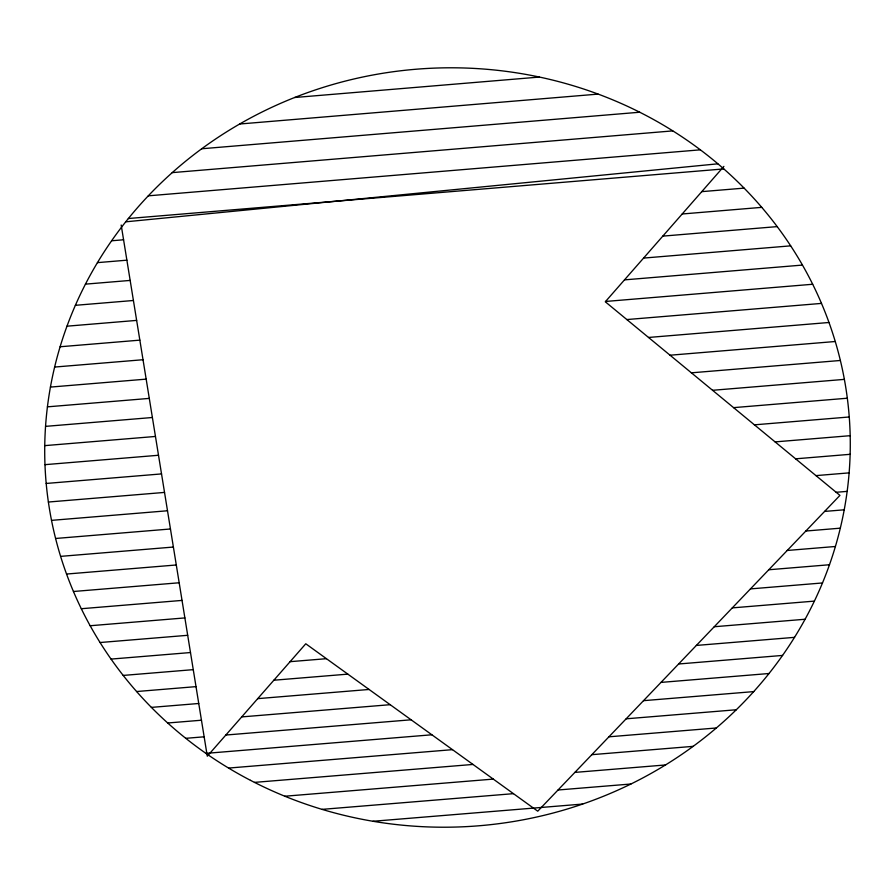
<?xml version="1.0" encoding="UTF-8"?>
<svg xmlns="http://www.w3.org/2000/svg" width="895" height="895" viewBox="0 0 895 895"><rect width="100%" height="100%" fill="white"/><g stroke="black" fill="none" stroke-linecap="round" stroke-linejoin="round"><path stroke-width="1.34" d="M723.887 166.392L605.3 301.783L839.935 495.394L537.75 811.194L305.777 643.774L207.293 756.208L121.183 225.014M125.714 221.826L717.835 163.819M294.656 97.51L539.338 77.071M239.659 124.013L598.05 94.109M201.711 148.76L639.656 112.233M172.243 172.623L672.749 130.894M148.29 195.826L700.293 149.834M128.365 218.525L723.775 168.931M111.606 240.777L123.577 239.782M701.769 191.642L744.058 188.129M97.432 262.638L126.889 260.188M682.214 213.983L761.712 207.36M85.45 284.14L130.167 280.426M662.815 236.123L777.151 226.614M75.37 305.318L133.422 300.496M643.583 258.084L790.654 245.856M66.98 326.183L136.644 320.399M624.509 279.866L802.435 265.077M60.11 346.757L139.844 340.145M605.591 301.458L812.66 284.263M54.629 367.051L143.021 359.723M626.836 319.56L821.476 303.405M50.433 387.087L146.165 379.133M648.528 337.46L828.971 322.491M47.424 406.845L149.297 398.398M670.053 355.214L835.248 341.51M45.555 426.367L152.385 417.506M691.399 372.823L840.36 360.484M44.75 445.632L155.462 436.458M712.565 390.298L844.365 379.379M44.974 464.662L158.505 455.264M733.576 407.639L847.319 398.219M46.193 483.457L161.536 473.914M754.418 424.834L849.243 416.981M48.386 502.028L164.535 492.418M775.092 441.895L850.183 435.686M51.53 520.364L167.51 510.765M795.61 458.822L850.138 454.313M55.602 538.477L170.464 528.979M815.971 475.614L849.131 472.873M60.614 556.366L173.395 547.046M836.165 492.284L847.162 491.377M66.554 574.042L176.293 564.98M824.597 511.425L844.231 509.803M73.457 591.494L179.179 582.768M805.847 531.026L840.315 528.173M81.311 608.723L182.043 600.411M787.242 550.47L835.415 546.487M90.171 625.739L184.885 617.919M768.783 569.757L829.497 564.745M100.072 642.52L187.693 635.305M750.469 588.899L822.505 582.958M111.058 659.089L190.49 652.544M732.289 607.884L814.405 601.116M123.208 675.423L193.264 669.65M290.092 661.673L326.429 658.686M714.255 626.735L805.108 619.25M136.611 691.533L196.016 686.633M273.848 680.222L347.831 674.136M696.366 645.429L794.547 637.352M151.4 707.386L198.746 703.492M257.726 698.637L369.087 689.463M678.611 663.989L782.577 655.431M167.712 722.992L201.464 720.218M241.728 716.906L390.175 704.689M660.991 682.404L769.051 673.51M185.791 738.319L204.149 736.809M225.853 735.03L411.096 719.793M643.505 700.673L753.735 691.611M205.928 753.366L431.871 734.784M626.153 718.808L736.328 709.757M228.594 768.067L452.49 749.663M608.924 736.809L716.392 727.982M254.482 782.387L472.963 764.442M591.841 754.675L693.189 746.352M284.823 796.226L493.279 779.097M574.87 772.407L665.533 764.956M322.043 809.371L513.45 793.664M558.032 789.994L630.964 784.009M372.98 821.274L582.656 804.068M250.488 780.339A402.907 379.569 -4.3 0 0 850.25 439.423A402.907 379.569 -4.3 0 0 241.751 122.816A402.907 379.569 -4.3 0 0 250.488 780.339"/></g></svg>
